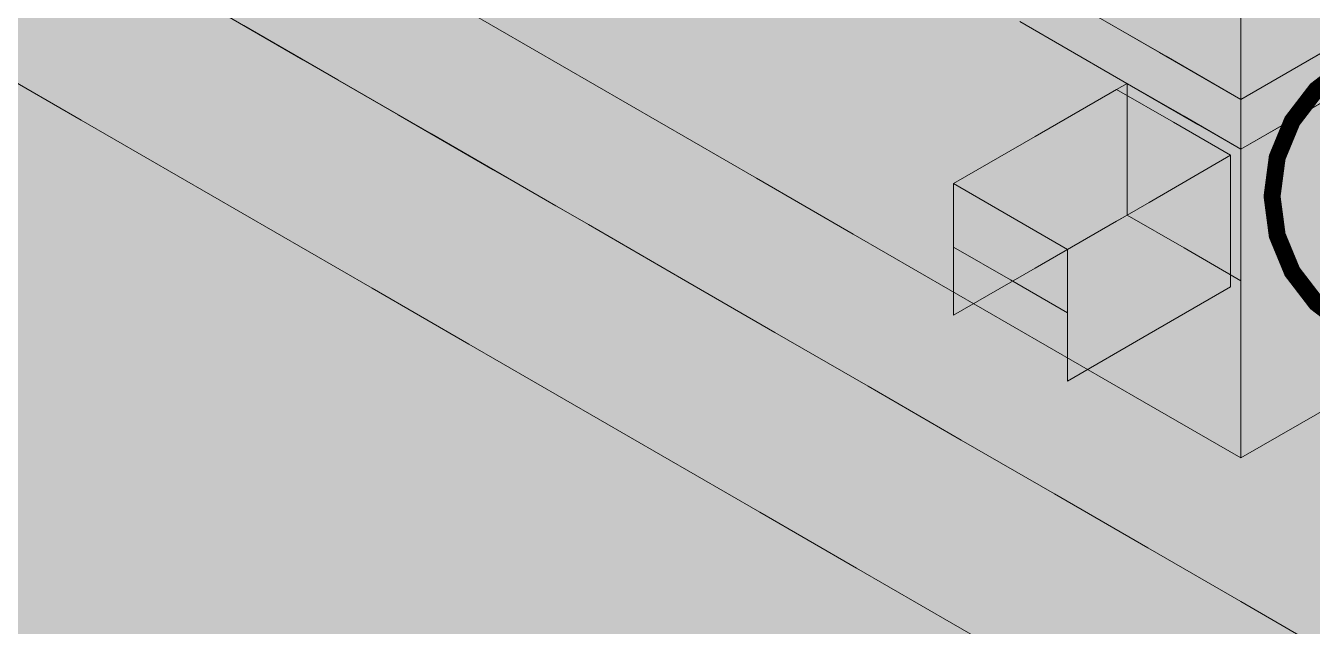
# Model space of a CAD drawing. Header units: metres. Extents: x 349021 to 349543, y 9281040 to 9281959.
# Drawn here: x 349202.9224 to 349203.2639, y 9281044.0385 to 9281044.1978 of the extents above; entities that cross this region are included whole.
import ezdxf

# ---------------------------------------------------------------- set-up
doc = ezdxf.new("R2010")
doc.units = ezdxf.units.M
doc.header["$LTSCALE"] = 0.25
doc.layers.add('ISO-3D', color=7, linetype='CONTINUOUS', lineweight=13)
doc.layers.add('ISO-3D-ARISTAS', color=250, linetype='CONTINUOUS', lineweight=13)
doc.layers.add('LLAMADAS-NUM', color=30, linetype='CONTINUOUS', lineweight=25, true_color=0xc05014)

msp = doc.modelspace()

# ---------------------------------------------------------------- linework, layer by layer
at = {"layer": 'ISO-3D', "true_color": 0x9e9d98}
for points in [[(349203.1421, 9281044.19711), (349203.11637, 9281044.21196), (349203.1421, 9281044.22441), (349203.11637, 9281044.23926)], [(349202.9455, 9281044.19292), (349202.92024, 9281044.2075), (349202.9455, 9281044.21792), (349202.92024, 9281044.2325)], [(349203.06492, 9281044.18707), (349203.0392, 9281044.20192), (349203.06492, 9281044.21437), (349203.0392, 9281044.22922)], [(349203.21927, 9281044.19731), (349203.19355, 9281044.21217), (349203.21927, 9281044.21478), (349203.19355, 9281044.22963)], [(349203.24225, 9281044.19325), (349203.22713, 9281044.20199), (349203.24225, 9281044.21992), (349203.22713, 9281044.22865)], [(349203.11637, 9281044.18466), (349203.09065, 9281044.19951), (349203.11637, 9281044.21196), (349203.09065, 9281044.22681)], [(349203.19355, 9281044.1947), (349203.16782, 9281044.20956), (349203.19355, 9281044.21217), (349203.16782, 9281044.22702)], [(349203.212, 9281044.18405), (349203.18628, 9281044.1989), (349203.212, 9281044.21072), (349203.18628, 9281044.22557)], [(349203.16782, 9281044.18226), (349203.1421, 9281044.19711), (349203.16782, 9281044.20956), (349203.1421, 9281044.22441)], [(349202.97076, 9281044.17833), (349202.9455, 9281044.19292), (349202.97076, 9281044.20333), (349202.9455, 9281044.21792)], [(349203.245, 9281044.19167), (349203.24225, 9281044.19325), (349203.245, 9281044.21833), (349203.24225, 9281044.21992)], [(349203.09065, 9281044.17221), (349203.06492, 9281044.18707), (349203.09065, 9281044.19951), (349203.06492, 9281044.21437)], [(349203.245, 9281044.18246), (349203.21927, 9281044.19731), (349203.245, 9281044.19992), (349203.21927, 9281044.21478)], [(349203.1421, 9281044.16981), (349203.11637, 9281044.18466), (349203.1421, 9281044.19711), (349203.11637, 9281044.21196)], [(349203.21927, 9281044.17985), (349203.19355, 9281044.1947), (349203.21927, 9281044.19731), (349203.19355, 9281044.21217)], [(349202.9455, 9281044.16792), (349202.92024, 9281044.1825), (349202.9455, 9281044.19292), (349202.92024, 9281044.2075)], [(349203.19355, 9281044.1674), (349203.16782, 9281044.18226), (349203.19355, 9281044.1947), (349203.16782, 9281044.20956)], [(349203.22713, 9281044.17532), (349203.212, 9281044.18405), (349203.22713, 9281044.20199), (349203.212, 9281044.21072)], [(349202.99602, 9281044.16375), (349202.97076, 9281044.17833), (349202.99602, 9281044.18875), (349202.97076, 9281044.20333)], [(349203.24225, 9281044.16659), (349203.22713, 9281044.17532), (349203.24225, 9281044.19325), (349203.22713, 9281044.20199)], [(349203.11637, 9281044.15736), (349203.09065, 9281044.17221), (349203.11637, 9281044.18466), (349203.09065, 9281044.19951)], [(349203.245, 9281044.165), (349203.21927, 9281044.17985), (349203.245, 9281044.18246), (349203.21927, 9281044.19731)], [(349203.16782, 9281044.15496), (349203.1421, 9281044.16981), (349203.16782, 9281044.18226), (349203.1421, 9281044.19711)], [(349203.21927, 9281044.15255), (349203.19355, 9281044.1674), (349203.21927, 9281044.17985), (349203.19355, 9281044.1947)], [(349202.97076, 9281044.15333), (349202.9455, 9281044.16792), (349202.97076, 9281044.17833), (349202.9455, 9281044.19292)], [(349203.245, 9281044.165), (349203.24225, 9281044.16659), (349203.245, 9281044.19167), (349203.24225, 9281044.19325)], [(349202.93718, 9281044.1446), (349202.91145, 9281044.15945), (349202.93718, 9281044.17272), (349202.91145, 9281044.18757)], [(349203.02128, 9281044.14917), (349202.99602, 9281044.16375), (349203.02128, 9281044.17417), (349202.99602, 9281044.18875)], [(349203.1421, 9281044.14251), (349203.11637, 9281044.15736), (349203.1421, 9281044.16981), (349203.11637, 9281044.18466)], [(349202.9455, 9281044.14292), (349202.92024, 9281044.1575), (349202.9455, 9281044.16792), (349202.92024, 9281044.1825)], [(349203.19355, 9281044.1401), (349203.16782, 9281044.15496), (349203.19355, 9281044.1674), (349203.16782, 9281044.18226)], [(349202.99602, 9281044.13875), (349202.97076, 9281044.15333), (349202.99602, 9281044.16375), (349202.97076, 9281044.17833)], [(349203.245, 9281044.1377), (349203.21927, 9281044.15255), (349203.245, 9281044.165), (349203.21927, 9281044.17985)], [(349203.04654, 9281044.13458), (349203.02128, 9281044.14917), (349203.04654, 9281044.15958), (349203.02128, 9281044.17417)], [(349202.9629, 9281044.12974), (349202.93718, 9281044.1446), (349202.9629, 9281044.15787), (349202.93718, 9281044.17272)], [(349202.97076, 9281044.12833), (349202.9455, 9281044.14292), (349202.97076, 9281044.15333), (349202.9455, 9281044.16792)], [(349203.16782, 9281044.12766), (349203.1421, 9281044.14251), (349203.16782, 9281044.15496), (349203.1421, 9281044.16981)], [(349203.21927, 9281044.12525), (349203.19355, 9281044.1401), (349203.21927, 9281044.15255), (349203.19355, 9281044.1674)], [(349203.02128, 9281044.12417), (349202.99602, 9281044.13875), (349203.02128, 9281044.14917), (349202.99602, 9281044.16375)], [(349202.93718, 9281044.11647), (349202.91145, 9281044.13132), (349202.93718, 9281044.1446), (349202.91145, 9281044.15945)], [(349202.9455, 9281044.11792), (349202.92024, 9281044.1325), (349202.9455, 9281044.14292), (349202.92024, 9281044.1575)], [(349202.98863, 9281044.11489), (349202.9629, 9281044.12974), (349202.98863, 9281044.14302), (349202.9629, 9281044.15787)], [(349203.07179, 9281044.12), (349203.04654, 9281044.13458), (349203.07179, 9281044.145), (349203.04654, 9281044.15958)], [(349202.99602, 9281044.11375), (349202.97076, 9281044.12833), (349202.99602, 9281044.13875), (349202.97076, 9281044.15333)], [(349203.19355, 9281044.1128), (349203.16782, 9281044.12766), (349203.19355, 9281044.1401), (349203.16782, 9281044.15496)], [(349203.18383, 9281044.13032), (349203.1687, 9281044.13905), (349203.18383, 9281044.14714), (349203.1687, 9281044.15587)], [(349203.245, 9281044.1104), (349203.21927, 9281044.12525), (349203.245, 9281044.1377), (349203.21927, 9281044.15255)], [(349203.04654, 9281044.10958), (349203.02128, 9281044.12417), (349203.04654, 9281044.13458), (349203.02128, 9281044.14917)], [(349203.19895, 9281044.12159), (349203.18383, 9281044.13032), (349203.19895, 9281044.13841), (349203.18383, 9281044.14714)], [(349202.9629, 9281044.10162), (349202.93718, 9281044.11647), (349202.9629, 9281044.12974), (349202.93718, 9281044.1446)], [(349202.97076, 9281044.10333), (349202.9455, 9281044.11792), (349202.97076, 9281044.12833), (349202.9455, 9281044.14292)], [(349203.01435, 9281044.10004), (349202.98863, 9281044.11489), (349203.01435, 9281044.12816), (349202.98863, 9281044.14302)], [(349203.09654, 9281044.10571), (349203.07179, 9281044.12), (349203.09654, 9281044.13071), (349203.07179, 9281044.145)], [(349203.21927, 9281044.09795), (349203.19355, 9281044.1128), (349203.21927, 9281044.12525), (349203.19355, 9281044.1401)], [(349203.02128, 9281044.09917), (349202.99602, 9281044.11375), (349203.02128, 9281044.12417), (349202.99602, 9281044.13875)], [(349202.9455, 9281044.08897), (349202.92024, 9281044.10355), (349202.9455, 9281044.11792), (349202.92024, 9281044.1325)], [(349203.07179, 9281044.095), (349203.04654, 9281044.10958), (349203.07179, 9281044.12), (349203.04654, 9281044.13458)], [(349202.93718, 9281044.08835), (349202.91145, 9281044.1032), (349202.93718, 9281044.11647), (349202.91145, 9281044.13132)], [(349202.98863, 9281044.08677), (349202.9629, 9281044.10162), (349202.98863, 9281044.11489), (349202.9629, 9281044.12974)], [(349203.12128, 9281044.09143), (349203.09654, 9281044.10571), (349203.12128, 9281044.11643), (349203.09654, 9281044.13071)], [(349202.99602, 9281044.08875), (349202.97076, 9281044.10333), (349202.99602, 9281044.11375), (349202.97076, 9281044.12833)], [(349203.04008, 9281044.08519), (349203.01435, 9281044.10004), (349203.04008, 9281044.11331), (349203.01435, 9281044.12816)], [(349203.04654, 9281044.08458), (349203.02128, 9281044.09917), (349203.04654, 9281044.10958), (349203.02128, 9281044.12417)], [(349203.245, 9281044.0831), (349203.21927, 9281044.09795), (349203.245, 9281044.1104), (349203.21927, 9281044.12525)], [(349203.09654, 9281044.08071), (349203.07179, 9281044.095), (349203.09654, 9281044.10571), (349203.07179, 9281044.12)], [(349202.9629, 9281044.07349), (349202.93718, 9281044.08835), (349202.9629, 9281044.10162), (349202.93718, 9281044.11647)], [(349202.97076, 9281044.07439), (349202.9455, 9281044.08897), (349202.97076, 9281044.10333), (349202.9455, 9281044.11792)], [(349203.14603, 9281044.07714), (349203.12128, 9281044.09143), (349203.14603, 9281044.10214), (349203.12128, 9281044.11643)], [(349203.01435, 9281044.07191), (349202.98863, 9281044.08677), (349203.01435, 9281044.10004), (349202.98863, 9281044.11489)], [(349203.02128, 9281044.07417), (349202.99602, 9281044.08875), (349203.02128, 9281044.09917), (349202.99602, 9281044.11375)], [(349203.0658, 9281044.07033), (349203.04008, 9281044.08519), (349203.0658, 9281044.09846), (349203.04008, 9281044.11331)], [(349203.07179, 9281044.07), (349203.04654, 9281044.08458), (349203.07179, 9281044.095), (349203.04654, 9281044.10958)], [(349203.12128, 9281044.06643), (349203.09654, 9281044.08071), (349203.12128, 9281044.09143), (349203.09654, 9281044.10571)], [(349202.93718, 9281044.06022), (349202.91145, 9281044.07507), (349202.93718, 9281044.08835), (349202.91145, 9281044.1032)], [(349202.9455, 9281044.06002), (349202.92024, 9281044.07461), (349202.9455, 9281044.08897), (349202.92024, 9281044.10355)], [(349202.98863, 9281044.05864), (349202.9629, 9281044.07349), (349202.98863, 9281044.08677), (349202.9629, 9281044.10162)], [(349202.99602, 9281044.0598), (349202.97076, 9281044.07439), (349202.99602, 9281044.08875), (349202.97076, 9281044.10333)], [(349203.17077, 9281044.06286), (349203.14603, 9281044.07714), (349203.17077, 9281044.08786), (349203.14603, 9281044.10214)], [(349203.04008, 9281044.05706), (349203.01435, 9281044.07191), (349203.04008, 9281044.08519), (349203.01435, 9281044.10004)], [(349203.04654, 9281044.05958), (349203.02128, 9281044.07417), (349203.04654, 9281044.08458), (349203.02128, 9281044.09917)], [(349203.09153, 9281044.05548), (349203.0658, 9281044.07033), (349203.09153, 9281044.08361), (349203.0658, 9281044.09846)], [(349203.09654, 9281044.05571), (349203.07179, 9281044.07), (349203.09654, 9281044.08071), (349203.07179, 9281044.095)], [(349203.14603, 9281044.05214), (349203.12128, 9281044.06643), (349203.14603, 9281044.07714), (349203.12128, 9281044.09143)], [(349202.9629, 9281044.04537), (349202.93718, 9281044.06022), (349202.9629, 9281044.07349), (349202.93718, 9281044.08835)], [(349202.97076, 9281044.04544), (349202.9455, 9281044.06002), (349202.97076, 9281044.07439), (349202.9455, 9281044.08897)], [(349203.02128, 9281044.04522), (349202.99602, 9281044.0598), (349203.02128, 9281044.07417), (349202.99602, 9281044.08875)], [(349203.01435, 9281044.04379), (349202.98863, 9281044.05864), (349203.01435, 9281044.07191), (349202.98863, 9281044.08677)], [(349203.0658, 9281044.04221), (349203.04008, 9281044.05706), (349203.0658, 9281044.07033), (349203.04008, 9281044.08519)], [(349203.07179, 9281044.045), (349203.04654, 9281044.05958), (349203.07179, 9281044.07), (349203.04654, 9281044.08458)], [(349203.19551, 9281044.04857), (349203.17077, 9281044.06286), (349203.19551, 9281044.07357), (349203.17077, 9281044.08786)], [(349203.11725, 9281044.04063), (349203.09153, 9281044.05548), (349203.11725, 9281044.06875), (349203.09153, 9281044.08361)], [(349203.12128, 9281044.04143), (349203.09654, 9281044.05571), (349203.12128, 9281044.06643), (349203.09654, 9281044.08071)], [(349202.93718, 9281044.0321), (349202.91145, 9281044.04695), (349202.93718, 9281044.06022), (349202.91145, 9281044.07507)], [(349202.9455, 9281044.03107), (349202.92024, 9281044.04566), (349202.9455, 9281044.06002), (349202.92024, 9281044.07461)], [(349202.99602, 9281044.03086), (349202.97076, 9281044.04544), (349202.99602, 9281044.0598), (349202.97076, 9281044.07439)], [(349203.17077, 9281044.03786), (349203.14603, 9281044.05214), (349203.17077, 9281044.06286), (349203.14603, 9281044.07714)], [(349202.98863, 9281044.03052), (349202.9629, 9281044.04537), (349202.98863, 9281044.05864), (349202.9629, 9281044.07349)], [(349203.04008, 9281044.02894), (349203.01435, 9281044.04379), (349203.04008, 9281044.05706), (349203.01435, 9281044.07191)], [(349203.04654, 9281044.03064), (349203.02128, 9281044.04522), (349203.04654, 9281044.05958), (349203.02128, 9281044.07417)], [(349203.22026, 9281044.03429), (349203.19551, 9281044.04857), (349203.22026, 9281044.05929), (349203.19551, 9281044.07357)], [(349203.09153, 9281044.02736), (349203.0658, 9281044.04221), (349203.09153, 9281044.05548), (349203.0658, 9281044.07033)], [(349203.09654, 9281044.03071), (349203.07179, 9281044.045), (349203.09654, 9281044.05571), (349203.07179, 9281044.07)], [(349203.14298, 9281044.02578), (349203.11725, 9281044.04063), (349203.14298, 9281044.0539), (349203.11725, 9281044.06875)], [(349203.14603, 9281044.02714), (349203.12128, 9281044.04143), (349203.14603, 9281044.05214), (349203.12128, 9281044.06643)], [(349203.19551, 9281044.02357), (349203.17077, 9281044.03786), (349203.19551, 9281044.04857), (349203.17077, 9281044.06286)], [(349202.9629, 9281044.01724), (349202.93718, 9281044.0321), (349202.9629, 9281044.04537), (349202.93718, 9281044.06022)], [(349202.97076, 9281044.01649), (349202.9455, 9281044.03107), (349202.97076, 9281044.04544), (349202.9455, 9281044.06002)], [(349203.01435, 9281044.01566), (349202.98863, 9281044.03052), (349203.01435, 9281044.04379), (349202.98863, 9281044.05864)], [(349203.02128, 9281044.01627), (349202.99602, 9281044.03086), (349203.02128, 9281044.04522), (349202.99602, 9281044.0598)], [(349203.07179, 9281044.01605), (349203.04654, 9281044.03064), (349203.07179, 9281044.045), (349203.04654, 9281044.05958)], [(349203.245, 9281044.02), (349203.22026, 9281044.03429), (349203.245, 9281044.045), (349203.22026, 9281044.05929)], [(349203.0658, 9281044.01408), (349203.04008, 9281044.02894), (349203.0658, 9281044.04221), (349203.04008, 9281044.05706)], [(349203.11725, 9281044.0125), (349203.09153, 9281044.02736), (349203.11725, 9281044.04063), (349203.09153, 9281044.05548)], [(349203.12128, 9281044.01643), (349203.09654, 9281044.03071), (349203.12128, 9281044.04143), (349203.09654, 9281044.05571)], [(349203.1687, 9281044.01092), (349203.14298, 9281044.02578), (349203.1687, 9281044.03905), (349203.14298, 9281044.0539)], [(349203.17077, 9281044.01286), (349203.14603, 9281044.02714), (349203.17077, 9281044.03786), (349203.14603, 9281044.05214)], [(349202.93718, 9281044.00397), (349202.91145, 9281044.01882), (349202.93718, 9281044.0321), (349202.91145, 9281044.04695)], [(349203.22026, 9281044.00929), (349203.19551, 9281044.02357), (349203.22026, 9281044.03429), (349203.19551, 9281044.04857)], [(349202.9455, 9281044.00213), (349202.92024, 9281044.01671), (349202.9455, 9281044.03107), (349202.92024, 9281044.04566)], [(349202.98863, 9281044.00239), (349202.9629, 9281044.01724), (349202.98863, 9281044.03052), (349202.9629, 9281044.04537)], [(349202.99602, 9281044.00191), (349202.97076, 9281044.01649), (349202.99602, 9281044.03086), (349202.97076, 9281044.04544)], [(349203.04008, 9281044.00081), (349203.01435, 9281044.01566), (349203.04008, 9281044.02894), (349203.01435, 9281044.04379)], [(349203.04654, 9281044.00169), (349203.02128, 9281044.01627), (349203.04654, 9281044.03064), (349203.02128, 9281044.04522)], [(349203.09654, 9281044.00177), (349203.07179, 9281044.01605), (349203.09654, 9281044.03071), (349203.07179, 9281044.045)], [(349203.26974, 9281044.00571), (349203.245, 9281044.02), (349203.26974, 9281044.03071), (349203.245, 9281044.045)], [(349203.09153, 9281043.99923), (349203.0658, 9281044.01408), (349203.09153, 9281044.02736), (349203.0658, 9281044.04221)], [(349203.14298, 9281043.99765), (349203.11725, 9281044.0125), (349203.14298, 9281044.02578), (349203.11725, 9281044.04063)], [(349203.14603, 9281044.00214), (349203.12128, 9281044.01643), (349203.14603, 9281044.02714), (349203.12128, 9281044.04143)], [(349203.18383, 9281044.00219), (349203.1687, 9281044.01092), (349203.18383, 9281044.03032), (349203.1687, 9281044.03905)]]:
    msp.add_solid(points, dxfattribs=at)
at = {"layer": 'ISO-3D', "true_color": 0x8e8d88}
for points in [[(349203.27026, 9281044.20625), (349203.245, 9281044.19167), (349203.27026, 9281044.23292), (349203.245, 9281044.21833)], [(349203.22512, 9281044.18965), (349203.20524, 9281044.20113), (349203.22512, 9281044.2106), (349203.20524, 9281044.22208)], [(349203.27073, 9281044.19731), (349203.245, 9281044.18246), (349203.27073, 9281044.21478), (349203.245, 9281044.19992)], [(349203.245, 9281044.17817), (349203.22512, 9281044.18965), (349203.245, 9281044.19912), (349203.22512, 9281044.2106)], [(349203.27026, 9281044.17958), (349203.245, 9281044.165), (349203.27026, 9281044.20625), (349203.245, 9281044.19167)], [(349203.27073, 9281044.17985), (349203.245, 9281044.165), (349203.27073, 9281044.19731), (349203.245, 9281044.18246)], [(349203.212, 9281044.16341), (349203.19035, 9281044.15091), (349203.212, 9281044.18087), (349203.19035, 9281044.16837)], [(349203.21475, 9281044.165), (349203.212, 9281044.16341), (349203.21475, 9281044.18246), (349203.212, 9281044.18087)], [(349203.27073, 9281044.15255), (349203.245, 9281044.1377), (349203.27073, 9281044.17985), (349203.245, 9281044.165)], [(349203.19035, 9281044.15091), (349203.1687, 9281044.13841), (349203.19035, 9281044.16837), (349203.1687, 9281044.15587)], [(349203.212, 9281044.14595), (349203.19035, 9281044.13345), (349203.212, 9281044.16341), (349203.19035, 9281044.15091)], [(349203.21475, 9281044.14754), (349203.212, 9281044.14595), (349203.21475, 9281044.165), (349203.212, 9281044.16341)], [(349203.24225, 9281044.14595), (349203.2206, 9281044.13345), (349203.24225, 9281044.16341), (349203.2206, 9281044.15091)], [(349203.19035, 9281044.13345), (349203.1687, 9281044.12095), (349203.19035, 9281044.15091), (349203.1687, 9281044.13841)], [(349203.2206, 9281044.13345), (349203.19895, 9281044.12095), (349203.2206, 9281044.15091), (349203.19895, 9281044.13841)], [(349203.27073, 9281044.12525), (349203.245, 9281044.1104), (349203.27073, 9281044.15255), (349203.245, 9281044.1377)], [(349203.24225, 9281044.12849), (349203.2206, 9281044.11599), (349203.24225, 9281044.14595), (349203.2206, 9281044.13345)], [(349203.2206, 9281044.11599), (349203.19895, 9281044.10349), (349203.2206, 9281044.13345), (349203.19895, 9281044.12095)], [(349203.27073, 9281044.09795), (349203.245, 9281044.0831), (349203.27073, 9281044.12525), (349203.245, 9281044.1104)]]:
    msp.add_solid(points, dxfattribs=at)
at = {"layer": 'ISO-3D', "true_color": 0xb0aea8}
for points in [[(349203.05473, 9281044.212), (349203.02998, 9281044.19771), (349203.02983, 9281044.22637), (349203.00508, 9281044.21209)], [(349203.10437, 9281044.21191), (349203.07963, 9281044.19762), (349203.07947, 9281044.22628), (349203.05473, 9281044.212)], [(349202.93688, 9281044.20226), (349202.91145, 9281044.18757), (349202.91116, 9281044.21711), (349202.88573, 9281044.20243)], [(349202.98804, 9281044.20209), (349202.96261, 9281044.1874), (349202.96232, 9281044.21694), (349202.93688, 9281044.20226)], [(349203.0392, 9281044.20192), (349203.01377, 9281044.18724), (349203.01347, 9281044.21677), (349202.98804, 9281044.20209)], [(349203.15936, 9281044.20873), (349203.13462, 9281044.19444), (349203.14424, 9281044.21746), (349203.11949, 9281044.20318)], [(349203.22026, 9281044.20214), (349203.19551, 9281044.18786), (349203.19551, 9281044.21643), (349203.17077, 9281044.20214)], [(349203.26974, 9281044.20214), (349203.245, 9281044.18786), (349203.245, 9281044.21643), (349203.22026, 9281044.20214)], [(349203.02998, 9281044.19771), (349203.00524, 9281044.18343), (349203.00508, 9281044.21209), (349202.98034, 9281044.1978)], [(349203.07963, 9281044.19762), (349203.05488, 9281044.18334), (349203.05473, 9281044.212), (349203.02998, 9281044.19771)], [(349203.11949, 9281044.20318), (349203.09475, 9281044.18889), (349203.10437, 9281044.21191), (349203.07963, 9281044.19762)], [(349203.16211, 9281044.20714), (349203.13737, 9281044.19286), (349203.15936, 9281044.20873), (349203.13462, 9281044.19444)], [(349203.17077, 9281044.20214), (349203.14603, 9281044.18786), (349203.16211, 9281044.20714), (349203.13737, 9281044.19286)], [(349202.96261, 9281044.1874), (349202.93718, 9281044.17272), (349202.93688, 9281044.20226), (349202.91145, 9281044.18757)], [(349203.01377, 9281044.18724), (349202.98833, 9281044.17255), (349202.98804, 9281044.20209), (349202.96261, 9281044.1874)], [(349203.06492, 9281044.18707), (349203.03949, 9281044.17238), (349203.0392, 9281044.20192), (349203.01377, 9281044.18724)], [(349203.13462, 9281044.19444), (349203.10987, 9281044.18016), (349203.11949, 9281044.20318), (349203.09475, 9281044.18889)], [(349203.19551, 9281044.18786), (349203.17077, 9281044.17357), (349203.17077, 9281044.20214), (349203.14603, 9281044.18786)], [(349203.245, 9281044.18786), (349203.22026, 9281044.17357), (349203.22026, 9281044.20214), (349203.19551, 9281044.18786)], [(349203.29449, 9281044.18786), (349203.26974, 9281044.17357), (349203.26974, 9281044.20214), (349203.245, 9281044.18786)], [(349203.05488, 9281044.18334), (349203.03014, 9281044.16905), (349203.02998, 9281044.19771), (349203.00524, 9281044.18343)], [(349203.09475, 9281044.18889), (349203.07001, 9281044.1746), (349203.07963, 9281044.19762), (349203.05488, 9281044.18334)], [(349203.13737, 9281044.19286), (349203.11262, 9281044.17857), (349203.13462, 9281044.19444), (349203.10987, 9281044.18016)], [(349203.14603, 9281044.18786), (349203.12128, 9281044.17357), (349203.13737, 9281044.19286), (349203.11262, 9281044.17857)], [(349202.98833, 9281044.17255), (349202.9629, 9281044.15787), (349202.96261, 9281044.1874), (349202.93718, 9281044.17272)], [(349203.03949, 9281044.17238), (349203.01406, 9281044.1577), (349203.01377, 9281044.18724), (349202.98833, 9281044.17255)], [(349203.09065, 9281044.17221), (349203.06522, 9281044.15753), (349203.06492, 9281044.18707), (349203.03949, 9281044.17238)], [(349203.10987, 9281044.18016), (349203.08513, 9281044.16587), (349203.09475, 9281044.18889), (349203.07001, 9281044.1746)], [(349203.17077, 9281044.17357), (349203.14603, 9281044.15929), (349203.14603, 9281044.18786), (349203.12128, 9281044.17357)], [(349203.22026, 9281044.17357), (349203.19551, 9281044.15929), (349203.19551, 9281044.18786), (349203.17077, 9281044.17357)], [(349203.26974, 9281044.17357), (349203.245, 9281044.15929), (349203.245, 9281044.18786), (349203.22026, 9281044.17357)], [(349203.07001, 9281044.1746), (349203.04526, 9281044.16032), (349203.05488, 9281044.18334), (349203.03014, 9281044.16905)], [(349203.11262, 9281044.17857), (349203.08788, 9281044.16429), (349203.10987, 9281044.18016), (349203.08513, 9281044.16587)], [(349203.22713, 9281044.17214), (349203.20548, 9281044.15964), (349203.212, 9281044.18087), (349203.19035, 9281044.16837)], [(349203.12128, 9281044.17357), (349203.09654, 9281044.15929), (349203.11262, 9281044.17857), (349203.08788, 9281044.16429)], [(349203.08513, 9281044.16587), (349203.06039, 9281044.15159), (349203.07001, 9281044.1746), (349203.04526, 9281044.16032)], [(349203.14603, 9281044.15929), (349203.12128, 9281044.145), (349203.12128, 9281044.17357), (349203.09654, 9281044.15929)], [(349203.19551, 9281044.15929), (349203.17077, 9281044.145), (349203.17077, 9281044.17357), (349203.14603, 9281044.15929)], [(349203.245, 9281044.15929), (349203.22026, 9281044.145), (349203.22026, 9281044.17357), (349203.19551, 9281044.15929)], [(349203.29449, 9281044.15929), (349203.26974, 9281044.145), (349203.26974, 9281044.17357), (349203.245, 9281044.15929)], [(349203.01406, 9281044.1577), (349202.98863, 9281044.14302), (349202.98833, 9281044.17255), (349202.9629, 9281044.15787)], [(349203.06522, 9281044.15753), (349203.03978, 9281044.14285), (349203.03949, 9281044.17238), (349203.01406, 9281044.1577)], [(349203.11637, 9281044.15736), (349203.09094, 9281044.14268), (349203.09065, 9281044.17221), (349203.06522, 9281044.15753)], [(349203.24225, 9281044.16341), (349203.2206, 9281044.15091), (349203.22713, 9281044.17214), (349203.20548, 9281044.15964)], [(349203.20548, 9281044.15964), (349203.18383, 9281044.14714), (349203.19035, 9281044.16837), (349203.1687, 9281044.15587)], [(349203.08788, 9281044.16429), (349203.06313, 9281044.15), (349203.08513, 9281044.16587), (349203.06039, 9281044.15159)], [(349203.09654, 9281044.15929), (349203.07179, 9281044.145), (349203.08788, 9281044.16429), (349203.06313, 9281044.15)], [(349203.2206, 9281044.15091), (349203.19895, 9281044.13841), (349203.20548, 9281044.15964), (349203.18383, 9281044.14714)], [(349203.03978, 9281044.14285), (349203.01435, 9281044.12816), (349203.01406, 9281044.1577), (349202.98863, 9281044.14302)], [(349203.09094, 9281044.14268), (349203.06551, 9281044.128), (349203.06522, 9281044.15753), (349203.03978, 9281044.14285)], [(349203.12128, 9281044.145), (349203.09654, 9281044.13071), (349203.09654, 9281044.15929), (349203.07179, 9281044.145)], [(349203.1421, 9281044.14251), (349203.11667, 9281044.12783), (349203.11637, 9281044.15736), (349203.09094, 9281044.14268)], [(349203.17077, 9281044.145), (349203.14603, 9281044.13071), (349203.14603, 9281044.15929), (349203.12128, 9281044.145)], [(349203.22026, 9281044.145), (349203.19551, 9281044.13071), (349203.19551, 9281044.15929), (349203.17077, 9281044.145)], [(349203.26974, 9281044.145), (349203.245, 9281044.13071), (349203.245, 9281044.15929), (349203.22026, 9281044.145)], [(349203.06551, 9281044.128), (349203.04008, 9281044.11331), (349203.03978, 9281044.14285), (349203.01435, 9281044.12816)], [(349203.11667, 9281044.12783), (349203.09124, 9281044.11314), (349203.09094, 9281044.14268), (349203.06551, 9281044.128)], [(349203.14603, 9281044.13071), (349203.12128, 9281044.11643), (349203.12128, 9281044.145), (349203.09654, 9281044.13071)], [(349203.19551, 9281044.13071), (349203.17077, 9281044.11643), (349203.17077, 9281044.145), (349203.14603, 9281044.13071)], [(349203.245, 9281044.13071), (349203.22026, 9281044.11643), (349203.22026, 9281044.145), (349203.19551, 9281044.13071)], [(349203.29449, 9281044.13071), (349203.26974, 9281044.11643), (349203.26974, 9281044.145), (349203.245, 9281044.13071)], [(349203.16782, 9281044.12766), (349203.14239, 9281044.11297), (349203.1421, 9281044.14251), (349203.11667, 9281044.12783)], [(349203.17077, 9281044.11643), (349203.14603, 9281044.10214), (349203.14603, 9281044.13071), (349203.12128, 9281044.11643)], [(349203.22026, 9281044.11643), (349203.19551, 9281044.10214), (349203.19551, 9281044.13071), (349203.17077, 9281044.11643)], [(349203.26974, 9281044.11643), (349203.245, 9281044.10214), (349203.245, 9281044.13071), (349203.22026, 9281044.11643)], [(349203.09124, 9281044.11314), (349203.0658, 9281044.09846), (349203.06551, 9281044.128), (349203.04008, 9281044.11331)], [(349203.14239, 9281044.11297), (349203.11696, 9281044.09829), (349203.11667, 9281044.12783), (349203.09124, 9281044.11314)], [(349203.19355, 9281044.1128), (349203.16812, 9281044.09812), (349203.16782, 9281044.12766), (349203.14239, 9281044.11297)], [(349203.19551, 9281044.10214), (349203.17077, 9281044.08786), (349203.17077, 9281044.11643), (349203.14603, 9281044.10214)], [(349203.245, 9281044.10214), (349203.22026, 9281044.08786), (349203.22026, 9281044.11643), (349203.19551, 9281044.10214)], [(349203.29449, 9281044.10214), (349203.26974, 9281044.08786), (349203.26974, 9281044.11643), (349203.245, 9281044.10214)], [(349203.11696, 9281044.09829), (349203.09153, 9281044.08361), (349203.09124, 9281044.11314), (349203.0658, 9281044.09846)], [(349203.16812, 9281044.09812), (349203.14269, 9281044.08344), (349203.14239, 9281044.11297), (349203.11696, 9281044.09829)], [(349203.21927, 9281044.09795), (349203.19384, 9281044.08327), (349203.19355, 9281044.1128), (349203.16812, 9281044.09812)], [(349203.22026, 9281044.08786), (349203.19551, 9281044.07357), (349203.19551, 9281044.10214), (349203.17077, 9281044.08786)], [(349203.26974, 9281044.08786), (349203.245, 9281044.07357), (349203.245, 9281044.10214), (349203.22026, 9281044.08786)], [(349203.14269, 9281044.08344), (349203.11725, 9281044.06875), (349203.11696, 9281044.09829), (349203.09153, 9281044.08361)], [(349203.19384, 9281044.08327), (349203.16841, 9281044.06859), (349203.16812, 9281044.09812), (349203.14269, 9281044.08344)], [(349203.245, 9281044.0831), (349203.21957, 9281044.06842), (349203.21927, 9281044.09795), (349203.19384, 9281044.08327)], [(349203.29464, 9281044.08414), (349203.26892, 9281044.06929), (349203.27073, 9281044.09795), (349203.245, 9281044.0831)], [(349203.245, 9281044.07357), (349203.22026, 9281044.05929), (349203.22026, 9281044.08786), (349203.19551, 9281044.07357)], [(349203.29449, 9281044.07357), (349203.26974, 9281044.05929), (349203.26974, 9281044.08786), (349203.245, 9281044.07357)], [(349203.16841, 9281044.06859), (349203.14298, 9281044.0539), (349203.14269, 9281044.08344), (349203.11725, 9281044.06875)], [(349203.21957, 9281044.06842), (349203.19414, 9281044.05373), (349203.19384, 9281044.08327), (349203.16841, 9281044.06859)], [(349203.26892, 9281044.06929), (349203.24349, 9281044.05461), (349203.245, 9281044.0831), (349203.21957, 9281044.06842)], [(349203.26974, 9281044.05929), (349203.245, 9281044.045), (349203.245, 9281044.07357), (349203.22026, 9281044.05929)], [(349203.19414, 9281044.05373), (349203.1687, 9281044.03905), (349203.16841, 9281044.06859), (349203.14298, 9281044.0539)], [(349203.24349, 9281044.05461), (349203.21806, 9281044.03992), (349203.21957, 9281044.06842), (349203.19414, 9281044.05373)], [(349203.29284, 9281044.05548), (349203.26741, 9281044.0408), (349203.26892, 9281044.06929), (349203.24349, 9281044.05461)], [(349203.29449, 9281044.045), (349203.26974, 9281044.03071), (349203.26974, 9281044.05929), (349203.245, 9281044.045)], [(349203.26741, 9281044.0408), (349203.24197, 9281044.02611), (349203.24349, 9281044.05461), (349203.21806, 9281044.03992)], [(349203.21806, 9281044.03992), (349203.19262, 9281044.02524), (349203.19414, 9281044.05373), (349203.1687, 9281044.03905)], [(349203.29133, 9281044.02699), (349203.26589, 9281044.0123), (349203.26741, 9281044.0408), (349203.24197, 9281044.02611)], [(349203.24197, 9281044.02611), (349203.21654, 9281044.01143), (349203.21806, 9281044.03992), (349203.19262, 9281044.02524)]]:
    msp.add_solid(points, dxfattribs=at)
at = {"layer": 'ISO-3D', "true_color": 0x7f7e7a}
msp.add_solid([(349203.27037, 9281044.19282), (349203.245, 9281044.17817), (349203.27037, 9281044.21377), (349203.245, 9281044.19912)], dxfattribs=at)
at = {"layer": 'ISO-3D', "true_color": 0x2b2e35}
for points in [[(349203.22341, 9281044.19064), (349203.212, 9281044.18405), (349203.19769, 9281044.20549), (349203.18628, 9281044.1989)], [(349203.245, 9281044.17817), (349203.23359, 9281044.17159), (349203.22341, 9281044.19064), (349203.212, 9281044.18405)], [(349203.278, 9281044.18405), (349203.25641, 9281044.17159), (349203.26659, 9281044.19064), (349203.245, 9281044.17817)], [(349203.25641, 9281044.17159), (349203.245, 9281044.165), (349203.245, 9281044.17817), (349203.23359, 9281044.17159)]]:
    msp.add_solid(points, dxfattribs=at)
at = {"layer": 'ISO-3D', "true_color": 0x262a30}
for points in [[(349203.22988, 9281044.15627), (349203.21475, 9281044.165), (349203.22988, 9281044.17373), (349203.21475, 9281044.18246)], [(349203.245, 9281044.14754), (349203.22988, 9281044.15627), (349203.245, 9281044.165), (349203.22988, 9281044.17373)], [(349203.22988, 9281044.13881), (349203.21475, 9281044.14754), (349203.22988, 9281044.15627), (349203.21475, 9281044.165)], [(349203.245, 9281044.13007), (349203.22988, 9281044.13881), (349203.245, 9281044.14754), (349203.22988, 9281044.15627)]]:
    msp.add_solid(points, dxfattribs=at)
at = {"layer": 'ISO-3D-ARISTAS', "color": 250}
for p, q in [((349203.245, 9281044.19167), (349203.245, 9281044.21833)), ((349203.245, 9281044.21833), (349203.245, 9281044.19167)), ((349203.19769, 9281044.20549), (349203.22341, 9281044.19064)), ((349202.97076, 9281044.20333), (349202.99602, 9281044.18875)), ((349203.06492, 9281044.18707), (349203.0392, 9281044.20192)), ((349203.0392, 9281044.20192), (349203.06492, 9281044.18707)), ((349203.22512, 9281044.18965), (349203.20524, 9281044.20113)), ((349203.00524, 9281044.18343), (349202.98034, 9281044.1978)), ((349203.212, 9281044.18405), (349203.18628, 9281044.1989)), ((349203.212, 9281044.18405), (349203.18628, 9281044.1989)), ((349203.245, 9281044.19992), (349203.245, 9281044.18246)), ((349203.245, 9281044.18246), (349203.245, 9281044.19992)), ((349203.245, 9281044.17817), (349203.245, 9281044.19912)), ((349203.245, 9281044.19912), (349203.245, 9281044.17817)), ((349203.22341, 9281044.19064), (349203.245, 9281044.17817)), ((349203.27037, 9281044.19282), (349203.245, 9281044.17817)), ((349203.245, 9281044.165), (349203.245, 9281044.19167)), ((349203.245, 9281044.19167), (349203.245, 9281044.165)), ((349203.245, 9281044.17817), (349203.26659, 9281044.19064)), ((349202.93718, 9281044.17272), (349202.91145, 9281044.18757)), ((349202.91145, 9281044.18757), (349202.93718, 9281044.17272)), ((349202.99602, 9281044.18875), (349203.02128, 9281044.17417)), ((349203.09065, 9281044.17221), (349203.06492, 9281044.18707)), ((349203.06492, 9281044.18707), (349203.09065, 9281044.17221)), ((349203.245, 9281044.17817), (349203.22512, 9281044.18965)), ((349203.23359, 9281044.17159), (349203.212, 9281044.18405)), ((349203.22713, 9281044.17532), (349203.212, 9281044.18405)), ((349203.278, 9281044.18405), (349203.25641, 9281044.17159)), ((349203.03014, 9281044.16905), (349203.00524, 9281044.18343)), ((349203.19035, 9281044.16837), (349203.212, 9281044.18087)), ((349203.19035, 9281044.16837), (349203.212, 9281044.18087)), ((349203.212, 9281044.18087), (349203.21475, 9281044.18246)), ((349203.212, 9281044.18087), (349203.22713, 9281044.17214)), ((349203.21475, 9281044.18246), (349203.21475, 9281044.165)), ((349203.21475, 9281044.165), (349203.21475, 9281044.18246)), ((349203.21475, 9281044.18246), (349203.22988, 9281044.17373)), ((349203.245, 9281044.165), (349203.245, 9281044.18246)), ((349203.245, 9281044.18246), (349203.245, 9281044.165)), ((349203.27026, 9281044.17958), (349203.245, 9281044.165)), ((349203.02128, 9281044.17417), (349203.04654, 9281044.15958)), ((349203.24225, 9281044.16659), (349203.22713, 9281044.17532)), ((349203.22988, 9281044.17373), (349203.245, 9281044.165)), ((349202.9629, 9281044.15787), (349202.93718, 9281044.17272)), ((349202.93718, 9281044.17272), (349202.9629, 9281044.15787)), ((349203.11637, 9281044.15736), (349203.09065, 9281044.17221)), ((349203.09065, 9281044.17221), (349203.11637, 9281044.15736)), ((349203.22713, 9281044.17214), (349203.24225, 9281044.16341)), ((349203.245, 9281044.165), (349203.23359, 9281044.17159)), ((349203.25641, 9281044.17159), (349203.245, 9281044.165)), ((349203.04526, 9281044.16032), (349203.03014, 9281044.16905)), ((349203.1687, 9281044.15587), (349203.19035, 9281044.16837)), ((349203.1687, 9281044.15587), (349203.19035, 9281044.16837)), ((349203.245, 9281044.165), (349203.24225, 9281044.16659)), ((349203.21475, 9281044.165), (349203.21475, 9281044.14754)), ((349203.21475, 9281044.14754), (349203.21475, 9281044.165)), ((349203.24225, 9281044.16341), (349203.2206, 9281044.15091)), ((349203.2206, 9281044.15091), (349203.24225, 9281044.16341)), ((349203.24225, 9281044.16341), (349203.24225, 9281044.14595)), ((349203.245, 9281044.1377), (349203.245, 9281044.165)), ((349203.245, 9281044.165), (349203.245, 9281044.1377)), ((349203.245, 9281044.165), (349203.245, 9281044.14754)), ((349203.06039, 9281044.15159), (349203.04526, 9281044.16032)), ((349202.98863, 9281044.14302), (349202.9629, 9281044.15787)), ((349202.9629, 9281044.15787), (349202.98863, 9281044.14302)), ((349203.04654, 9281044.15958), (349203.07179, 9281044.145)), ((349203.1421, 9281044.14251), (349203.11637, 9281044.15736)), ((349203.11637, 9281044.15736), (349203.1421, 9281044.14251)), ((349203.1687, 9281044.13841), (349203.1687, 9281044.15587)), ((349203.18383, 9281044.14714), (349203.1687, 9281044.15587)), ((349203.1687, 9281044.13905), (349203.1687, 9281044.15587)), ((349203.1687, 9281044.15587), (349203.18383, 9281044.14714)), ((349203.06313, 9281044.15), (349203.06039, 9281044.15159)), ((349203.07179, 9281044.145), (349203.06313, 9281044.15)), ((349203.2206, 9281044.15091), (349203.19895, 9281044.13841)), ((349203.19895, 9281044.13841), (349203.2206, 9281044.15091)), ((349203.19895, 9281044.13841), (349203.18383, 9281044.14714)), ((349203.18383, 9281044.14714), (349203.19895, 9281044.13841)), ((349203.21475, 9281044.14754), (349203.212, 9281044.14595)), ((349203.22988, 9281044.13881), (349203.21475, 9281044.14754)), ((349203.245, 9281044.14754), (349203.245, 9281044.13007)), ((349203.01435, 9281044.12816), (349202.98863, 9281044.14302)), ((349202.98863, 9281044.14302), (349203.01435, 9281044.12816)), ((349203.09654, 9281044.13071), (349203.07179, 9281044.145)), ((349203.07179, 9281044.145), (349203.09654, 9281044.13071)), ((349203.212, 9281044.14595), (349203.19035, 9281044.13345)), ((349203.24225, 9281044.14595), (349203.24225, 9281044.12849)), ((349203.16782, 9281044.12766), (349203.1421, 9281044.14251)), ((349203.1421, 9281044.14251), (349203.16782, 9281044.12766)), ((349203.18383, 9281044.13032), (349203.1687, 9281044.13905)), ((349203.1687, 9281044.12095), (349203.1687, 9281044.13841)), ((349203.19895, 9281044.12095), (349203.19895, 9281044.13841)), ((349203.19895, 9281044.13841), (349203.19895, 9281044.12159)), ((349203.245, 9281044.13007), (349203.22988, 9281044.13881)), ((349203.245, 9281044.1104), (349203.245, 9281044.1377)), ((349203.245, 9281044.1377), (349203.245, 9281044.1104)), ((349203.19035, 9281044.13345), (349203.1687, 9281044.12095)), ((349203.12128, 9281044.11643), (349203.09654, 9281044.13071)), ((349203.09654, 9281044.13071), (349203.12128, 9281044.11643)), ((349203.19895, 9281044.12159), (349203.18383, 9281044.13032)), ((349203.04008, 9281044.11331), (349203.01435, 9281044.12816)), ((349203.01435, 9281044.12816), (349203.04008, 9281044.11331)), ((349203.19355, 9281044.1128), (349203.16782, 9281044.12766)), ((349203.16782, 9281044.12766), (349203.19355, 9281044.1128)), ((349203.24225, 9281044.12849), (349203.2206, 9281044.11599)), ((349203.19895, 9281044.10349), (349203.19895, 9281044.12095)), ((349203.14603, 9281044.10214), (349203.12128, 9281044.11643)), ((349203.12128, 9281044.11643), (349203.14603, 9281044.10214)), ((349203.2206, 9281044.11599), (349203.19895, 9281044.10349)), ((349203.0658, 9281044.09846), (349203.04008, 9281044.11331)), ((349203.04008, 9281044.11331), (349203.0658, 9281044.09846)), ((349203.21927, 9281044.09795), (349203.19355, 9281044.1128)), ((349203.19355, 9281044.1128), (349203.21927, 9281044.09795)), ((349203.245, 9281044.0831), (349203.245, 9281044.1104)), ((349203.245, 9281044.1104), (349203.245, 9281044.0831)), ((349203.17077, 9281044.08786), (349203.14603, 9281044.10214)), ((349203.14603, 9281044.10214), (349203.17077, 9281044.08786)), ((349203.09153, 9281044.08361), (349203.0658, 9281044.09846)), ((349203.0658, 9281044.09846), (349203.09153, 9281044.08361)), ((349203.245, 9281044.0831), (349203.21927, 9281044.09795)), ((349203.21927, 9281044.09795), (349203.245, 9281044.0831)), ((349203.27073, 9281044.09795), (349203.245, 9281044.0831)), ((349203.245, 9281044.0831), (349203.27073, 9281044.09795)), ((349203.19551, 9281044.07357), (349203.17077, 9281044.08786)), ((349203.17077, 9281044.08786), (349203.19551, 9281044.07357)), ((349203.11725, 9281044.06875), (349203.09153, 9281044.08361)), ((349203.09153, 9281044.08361), (349203.11725, 9281044.06875)), ((349203.22026, 9281044.05929), (349203.19551, 9281044.07357)), ((349203.19551, 9281044.07357), (349203.22026, 9281044.05929)), ((349203.14298, 9281044.0539), (349203.11725, 9281044.06875)), ((349203.11725, 9281044.06875), (349203.14298, 9281044.0539)), ((349203.245, 9281044.045), (349203.22026, 9281044.05929)), ((349203.22026, 9281044.05929), (349203.245, 9281044.045)), ((349203.1687, 9281044.03905), (349203.14298, 9281044.0539)), ((349203.14298, 9281044.0539), (349203.1687, 9281044.03905)), ((349203.26974, 9281044.03071), (349203.245, 9281044.045)), ((349203.245, 9281044.045), (349203.26974, 9281044.03071)), ((349203.1687, 9281044.03905), (349203.18383, 9281044.03032)), ((349203.19262, 9281044.02524), (349203.1687, 9281044.03905))]:
    msp.add_line(p, q, dxfattribs=at)
at = {"layer": 'LLAMADAS-NUM', "const_width": 0.0045}
msp.add_lwpolyline([(349203.33325, 9281044.1525), (349203.33189, 9281044.16285), (349203.32789, 9281044.1725), (349203.32154, 9281044.18078), (349203.31325, 9281044.18714), (349203.30361, 9281044.19114), (349203.29325, 9281044.1925), (349203.2829, 9281044.19114), (349203.27325, 9281044.18714), (349203.26497, 9281044.18078), (349203.25861, 9281044.1725), (349203.25462, 9281044.16285), (349203.25325, 9281044.1525), (349203.25462, 9281044.14215), (349203.25861, 9281044.1325), (349203.26497, 9281044.12422), (349203.27325, 9281044.11786), (349203.2829, 9281044.11386), (349203.29325, 9281044.1125), (349203.30361, 9281044.11386), (349203.31325, 9281044.11786), (349203.32154, 9281044.12422), (349203.32789, 9281044.1325), (349203.33189, 9281044.14215)], close=True, dxfattribs=at)
at = {"layer": 'LLAMADAS-NUM', "true_color": 0xffffff}
for points in [[(349203.33325, 9281044.1525), (349203.26497, 9281044.18078), (349203.25861, 9281044.1725)], [(349203.33325, 9281044.1525), (349203.25861, 9281044.1725), (349203.25462, 9281044.16285)], [(349203.33325, 9281044.1525), (349203.25462, 9281044.16285), (349203.25325, 9281044.1525)], [(349203.33325, 9281044.1525), (349203.25325, 9281044.1525), (349203.25462, 9281044.14215)], [(349203.33325, 9281044.1525), (349203.25462, 9281044.14215), (349203.25861, 9281044.1325)], [(349203.33325, 9281044.1525), (349203.25861, 9281044.1325), (349203.26497, 9281044.12422)]]:
    msp.add_solid(points, dxfattribs=at)

doc.saveas('drawing.dxf')
